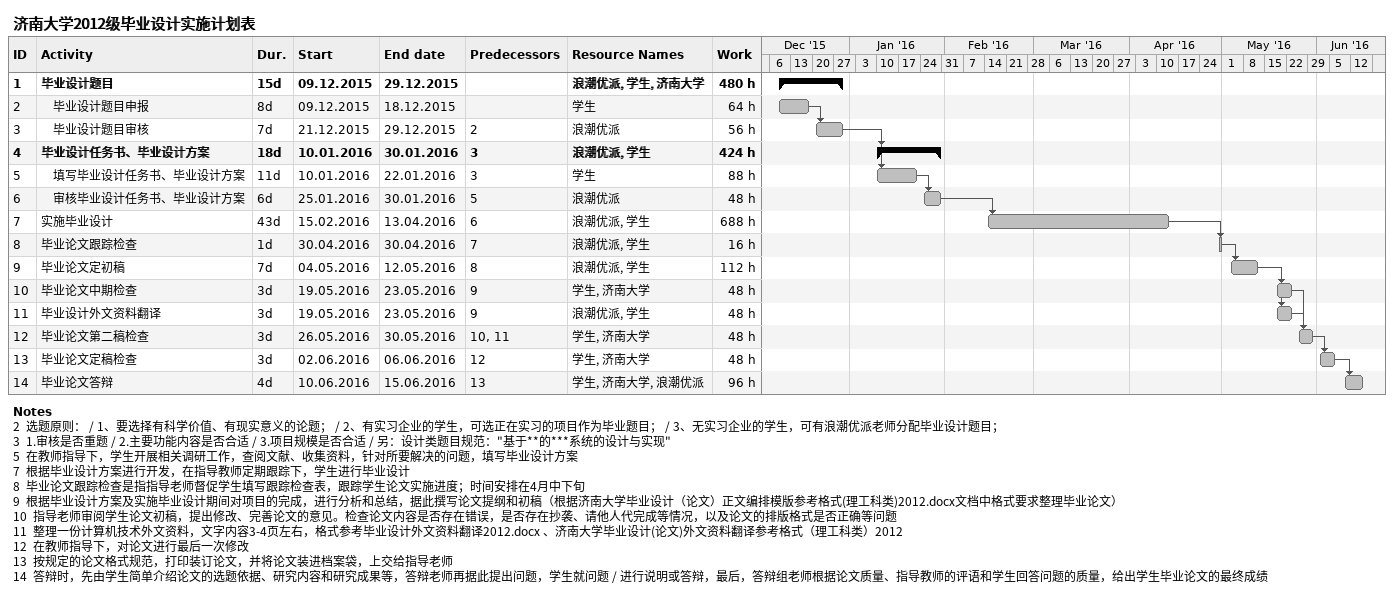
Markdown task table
济南大学2012级毕业设计实施计划表

| ID | Level | Task | Duration | Start | Finish | Predecessors | Resources | Work (h) |
|---|---|---|---|---|---|---|---|---|
| 1 | 1 | **毕业设计题目** | 15d | 2015-12-09 | 2015-12-29 |  | 浪潮优派, 学生, 济南大学 | 480 |
| 2 | 2 | 毕业设计题目申报 | 8d | 2015-12-09 | 2015-12-18 |  | 学生 | 64 |
| 3 | 2 | 毕业设计题目审核 | 7d | 2015-12-21 | 2015-12-29 | 2 | 浪潮优派 | 56 |
| 4 | 1 | **毕业设计任务书、毕业设计方案** | 18d | 2016-01-10 | 2016-01-30 | 3 | 浪潮优派, 学生 | 424 |
| 5 | 2 | 填写毕业设计任务书、毕业设计方案 | 11d | 2016-01-10 | 2016-01-22 | 3 | 学生 | 88 |
| 6 | 2 | 审核毕业设计任务书、毕业设计方案 | 6d | 2016-01-25 | 2016-01-30 | 5 | 浪潮优派 | 48 |
| 7 | 1 | 实施毕业设计 | 43d | 2016-02-15 | 2016-04-13 | 6 | 浪潮优派, 学生 | 688 |
| 8 | 1 | 毕业论文跟踪检查 | 1d | 2016-04-30 | 2016-04-30 | 7 | 浪潮优派, 学生 | 16 |
| 9 | 1 | 毕业论文定初稿 | 7d | 2016-05-04 | 2016-05-12 | 8 | 浪潮优派, 学生 | 112 |
| 10 | 1 | 毕业论文中期检查 | 3d | 2016-05-19 | 2016-05-23 | 9 | 学生, 济南大学 | 48 |
| 11 | 1 | 毕业设计外文资料翻译 | 3d | 2016-05-19 | 2016-05-23 | 9 | 浪潮优派, 学生 | 48 |
| 12 | 1 | 毕业论文第二稿检查 | 3d | 2016-05-26 | 2016-05-30 | 10, 11 | 学生, 济南大学 | 48 |
| 13 | 1 | 毕业论文定稿检查 | 3d | 2016-06-02 | 2016-06-06 | 12 | 学生, 济南大学 | 48 |
| 14 | 1 | 毕业论文答辩 | 4d | 2016-06-10 | 2016-06-15 | 13 | 学生, 济南大学, 浪潮优派 | 96 |

Notes
- 2: 选题原则： / 1、要选择有科学价值、有现实意义的论题； / 2、有实习企业的学生，可选正在实习的项目作为毕业题目； / 3、无实习企业的学生，可有浪潮优派老师分配毕业设计题目；
- 3: 1.审核是否重题 / 2.主要功能内容是否合适 / 3.项目规模是否合适 / 另：设计类题目规范："基于**的***系统的设计与实现"
- 5: 在教师指导下，学生开展相关调研工作，查阅文献、收集资料，针对所要解决的问题，填写毕业设计方案
- 7: 根据毕业设计方案进行开发，在指导教师定期跟踪下，学生进行毕业设计
- 8: 毕业论文跟踪检查是指指导老师督促学生填写跟踪检查表，跟踪学生论文实施进度；时间安排在4月中下旬
- 9: 根据毕业设计方案及实施毕业设计期间对项目的完成，进行分析和总结，据此撰写论文提纲和初稿（根据济南大学毕业设计（论文）正文编排模版参考格式(理工科类)2012.docx文档中格式要求整理毕业论文）
- 10: 指导老师审阅学生论文初稿，提出修改、完善论文的意见。检查论文内容是否存在错误，是否存在抄袭、请他人代完成等情况，以及论文的排版格式是否正确等问题
- 11: 整理一份计算机技术外文资料，文字内容3-4页左右，格式参考毕业设计外文资料翻译2012.docx 、济南大学毕业设计(论文)外文资料翻译参考格式（理工科类）2012
- 12: 在教师指导下，对论文进行最后一次修改
- 13: 按规定的论文格式规范，打印装订论文，并将论文装进档案袋，上交给指导老师
- 14: 答辩时，先由学生简单介绍论文的选题依据、研究内容和研究成果等，答辩老师再据此提出问题，学生就问题 / 进行说明或答辩，最后，答辩组老师根据论文质量、指导教师的评语和学生回答问题的质量，给出学生毕业论文的最终成绩
